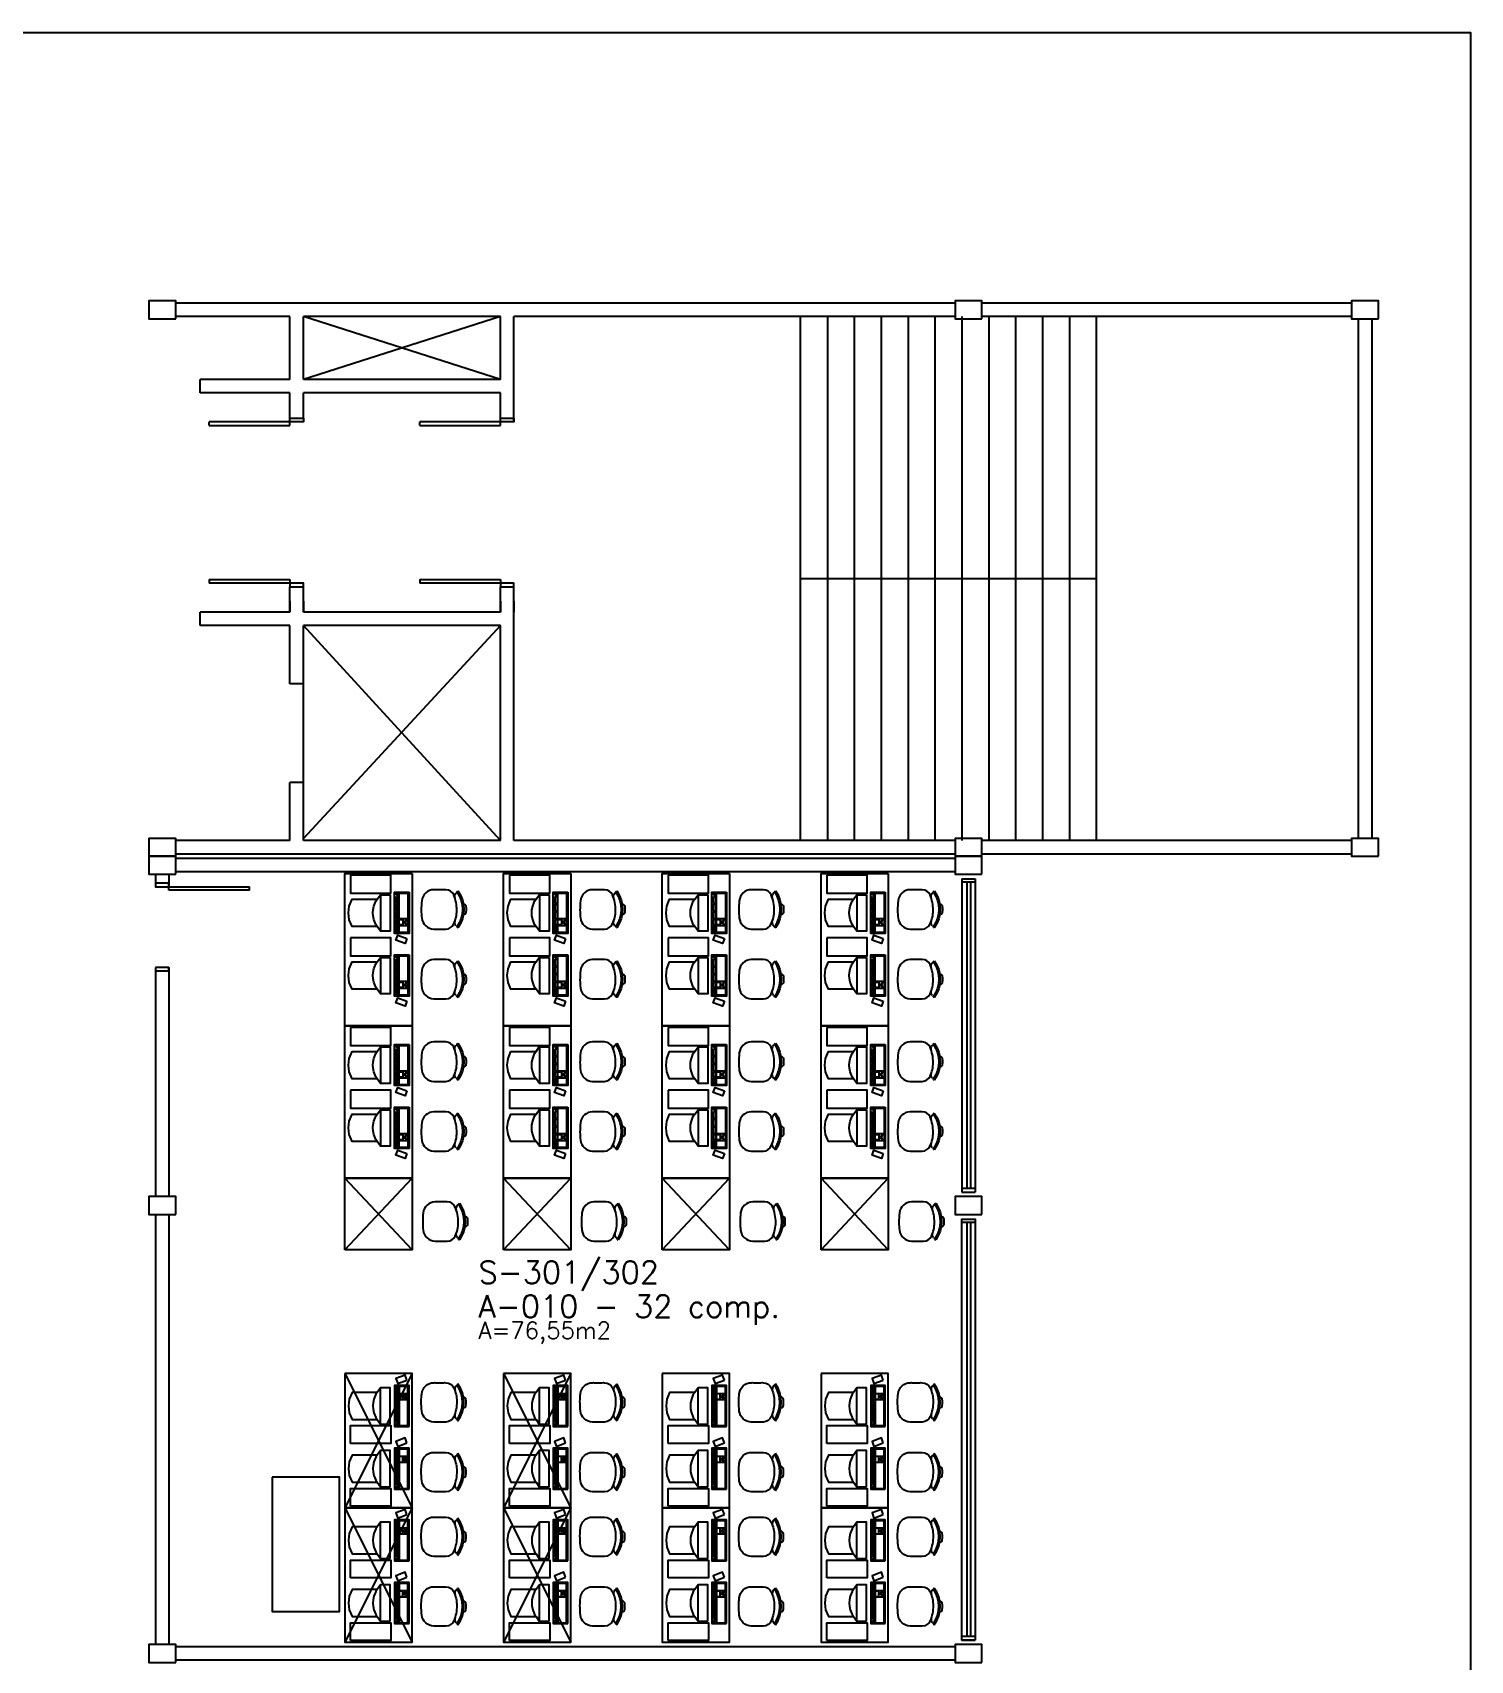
# Model space of a CAD drawing. Header units: millimetres. Extents: x 20431 to 27288, y 6147 to 13165.
# Drawn here: x 22036 to 23641, y 7649 to 9467 of the extents above; entities that cross this region are included whole.
import ezdxf

# ---------------------------------------------------------------- set-up
doc = ezdxf.new("R2010")
doc.units = ezdxf.units.MM
doc.header["$MEASUREMENT"] = 0
for name, color, linetype in [('A-Móveis', 105, 'Continuous'), ('Arqui-Aberturas', 63, 'Continuous'), ('Arqui-DivisóriaGesso', 211, 'Continuous'), ('Arqui-Móveis', 252, 'Continuous'), ('Arqui-Paredes', 3, 'Continuous'), ('Arqui-Pilares', 4, 'Continuous'), ('Arqui-Salas', 31, 'Continuous')]:
    doc.layers.add(name, color=color, linetype=linetype)
doc.styles.add('INDICAÇÃO AMBIENTES', font='romans.shx')

# ---------------------------------------------------------------- blocks, each defined once
blk = doc.blocks.new('22S0000000')
at = {"lineweight": -3}
for p, q in [((-0.199, 0.452), (-0.205, 0.46)), ((-0.182, 0.438), (-0.192, 0.451)), ((0.182, 0.438), (0.192, 0.451)), ((0.199, 0.452), (0.205, 0.46))]:
    blk.add_line(p, q, dxfattribs=at)
blk.add_lwpolyline([(-0.22, 0.213), (-0.22, 0.297, -0.007386), (-0.22, 0.325, -0.283766), (-0.162, 0.413, -0.109248), (-0.01, 0.447, -0.096656), (0.162, 0.413, -0.283766), (0.22, 0.325, -0.007386), (0.22, 0.297), (0.22, 0.213, -0.007546), (0.22, 0.19, -0.371031), (0.097, 0.055, -0.024121), (-0.01, 0.05, -0.029876), (-0.097, 0.055, -0.371031), (-0.22, 0.19, -0.007546)], format="xyb", close=True, dxfattribs=at)
for centre, radius, start, end in [((-0.03, 0.519), 0.03, 93.5833, 179.0689), ((0, -0.209), 0.759, 87.5665, 92.4335), ((0.03, 0.519), 0.03, 0.9311, 86.4167), ((0, 0.168), 0.357, 54.8701, 125.1299), ((-0.195, 0.455), 0.005, 216.8699, 305.9604), ((0, 0.167), 0.343, 55.8574, 124.1426), ((-0.144, 0.491), 0.0663, 234.3405, 285.7396), ((0.142, 0.491), 0.0669, 255.9348, 307.0801), ((0.195, 0.455), 0.005, 234.0396, 323.1301)]:
    blk.add_arc(centre, radius, start, end, dxfattribs=at)
blk = doc.blocks.new('A$C6F8113F1')
at = {"layer": 'A-Móveis'}
for points in [[(5.6, 65.2), (0, 63.2), (3.8, 52.8), (9.4, 54.9)], [(12.4, 66.3), (12.4, 56.4), (20.3, 56.4), (20.3, 66.3)], [(12.4, 55.4), (12.4, 53.5), (20.3, 53.5), (20.3, 55.4)], [(20.9, 66.3), (20.9, 64.2), (22.9, 64.2), (22.9, 62.2), (24.9, 62.2), (24.9, 64.2), (26.9, 64.2), (26.9, 66.3)], [(20.9, 60.5), (20.9, 56.4), (26.9, 56.4), (26.9, 60.5)], [(20.9, 55.6), (20.9, 53.5), (26.9, 53.5), (26.9, 55.6)], [(56.3, 56.4), (56.3, 66.3), (27.6, 66.3), (27.6, 56.4)], [(35.4, 55.6), (27.6, 55.6), (27.6, 53.5), (35.4, 53.5)], [(44, 55.6), (36.2, 55.6), (36.2, 53.5), (44, 53.5)], [(52.6, 53.5), (52.6, 55.6), (44.8, 55.6), (44.8, 53.5)], [(56.3, 55.6), (54.3, 55.6), (54.3, 53.5), (56.3, 53.5)], [(76.3, 2.4), (56.3, 2.4), (56.3, 47.4), (76.3, 47.4)]]:
    blk.add_lwpolyline(points, close=True, dxfattribs=at)
for points in [[(57.3, 67.6), (11.4, 67.6), (11.4, 51.3), (57.3, 51.3), (57.3, 67.6)], [(54.6, 46.6), (14, 46.6), (14, 35.9), (19.1, 32.1), (19.1, 4), (26.7, 0.9), (34.3, 0), (41.9, 0.9), (49.5, 4), (49.5, 32.1), (54.6, 35.8), (54.6, 46.6)], [(54.6, 35.9), (14, 35.9)], [(19.1, 32.1), (21.3, 30.5), (26.8, 28.4), (30.9, 27.5), (34.3, 27.3), (37.8, 27.5), (41.9, 28.4), (47.3, 30.5), (49.5, 32.1)]]:
    blk.add_lwpolyline(points, dxfattribs=at)

msp = doc.modelspace()

# ---------------------------------------------------------------- linework, layer by layer
at = {"linetype": 'Continuous'}
for p, q in [((22558.3, 9079.6), (22338.3, 9149.6)), ((22558.3, 9149.6), (22338.3, 9079.6)), ((22893.3, 8564.6), (22893.3, 9149.6)), ((22923.3, 9149.6), (22923.3, 8564.6)), ((22953.3, 9149.6), (22953.3, 8564.6)), ((22983.3, 9149.6), (22983.3, 8564.6)), ((23013.3, 9149.6), (23013.3, 8564.6)), ((23043.3, 9149.6), (23043.3, 8564.6)), ((23073.3, 9149.6), (23073.3, 8564.6)), ((23103.3, 9149.6), (23103.3, 8564.6)), ((23133.3, 9149.6), (23133.3, 8564.6)), ((23163.3, 9149.6), (23163.3, 8564.6)), ((23193.3, 9149.6), (23193.3, 8564.6)), ((23223.3, 9149.6), (23223.3, 8564.6)), ((22893.3, 8857.1), (23223.3, 8857.1)), ((22558.3, 8804.6), (22338.3, 8567.1)), ((22558.3, 8564.6), (22338.3, 8804.6)), ((22338.3, 8629.6), (22338.3, 8739.6))]:
    msp.add_line(p, q, dxfattribs=at)
at = {"layer": 'Arqui-Aberturas'}
for p, q in [((22323.3, 9032.1), (22233.3, 9032.1)), ((22233.3, 9028.1), (22233.3, 9032.1)), ((22233.3, 9028.1), (22323.3, 9028.1)), ((22323.3, 9028.1), (22323.3, 9032.1)), ((22558.3, 9032.1), (22468.3, 9032.1)), ((22468.3, 9028.1), (22468.3, 9032.1)), ((22468.3, 9028.1), (22558.3, 9028.1)), ((22558.3, 9028.1), (22558.3, 9032.1)), ((22233.3, 8856.1), (22323.3, 8856.1)), ((22233.3, 8856.1), (22233.3, 8852.1)), ((22323.3, 8852.1), (22233.3, 8852.1)), ((22323.3, 8856.1), (22323.3, 8852.1)), ((22468.3, 8856.1), (22558.3, 8856.1)), ((22468.3, 8856.1), (22468.3, 8852.1)), ((22558.3, 8852.1), (22468.3, 8852.1)), ((22558.3, 8856.1), (22558.3, 8852.1)), ((22188.3, 8513.1), (22278.3, 8513.1)), ((22188.3, 8509.1), (22188.3, 8513.1)), ((22278.3, 8509.1), (22188.3, 8509.1)), ((22278.3, 8509.1), (22278.3, 8513.1)), ((23073.3, 8522.1), (23073.3, 8172.1)), ((23088.3, 8518.1), (23073.3, 8518.1)), ((23078.8, 8518.1), (23078.8, 8176.1)), ((23082.8, 8518.1), (23082.8, 8176.1)), ((23088.3, 8522.1), (23088.3, 8172.1)), ((23088.3, 8176.1), (23073.3, 8176.1)), ((23088.3, 8138.1), (23073.3, 8138.1)), ((23078.8, 8138.1), (23078.8, 7676.1)), ((23082.8, 8138.1), (23082.8, 7676.1)), ((23088.3, 7676.1), (23073.3, 7676.1))]:
    msp.add_line(p, q, dxfattribs=at)
for points in [[(22338.3, 9036.1), (22338.3, 9032.1), (22323.3, 9032.1), (22323.3, 9036.1)], [(22573.3, 9036.1), (22573.3, 9032.1), (22558.3, 9032.1), (22558.3, 9036.1)], [(22338.3, 8848.1), (22338.3, 8852.1), (22323.3, 8852.1), (22323.3, 8848.1)], [(22573.3, 8848.1), (22573.3, 8852.1), (22558.3, 8852.1), (22558.3, 8848.1)], [(22173.3, 8517.1), (22173.3, 8513.1), (22188.3, 8513.1), (22188.3, 8517.1)], [(22173.3, 8423.1), (22173.3, 8419.1), (22188.3, 8419.1), (22188.3, 8423.1)], [(23088.3, 7672.1), (23073.3, 7672.1), (23073.3, 8142.1), (23088.3, 8142.1)]]:
    msp.add_lwpolyline(points, close=True, dxfattribs=at)
at = {"layer": 'Arqui-DivisóriaGesso'}
msp.add_lwpolyline([(20778.7, 9466.8), (23641, 9466.8), (23641, 6147.5), (20778.7, 6147.5)], close=True, dxfattribs=at)
at = {"layer": 'Arqui-Móveis'}
for p, q in [((22459.6, 8107.8), (22384.6, 8187.8)), ((22384.6, 8107.8), (22459.6, 8187.8)), ((22636.8, 8107.8), (22561.8, 8187.8)), ((22561.8, 8107.8), (22636.8, 8187.8)), ((22814, 8107.8), (22739, 8187.8)), ((22739, 8107.8), (22814, 8187.8)), ((22991.2, 8107.8), (22916.2, 8187.8)), ((22916.2, 8107.8), (22991.2, 8187.8)), ((22384.6, 7969.5), (22459.6, 7819.5)), ((22459.6, 7969.5), (22384.6, 7819.5)), ((22561.8, 7969.5), (22636.8, 7819.5)), ((22636.8, 7969.5), (22561.8, 7819.5)), ((22384.6, 7819.5), (22459.6, 7669.5)), ((22459.6, 7819.5), (22384.6, 7669.5)), ((22561.8, 7819.5), (22636.8, 7669.5)), ((22636.8, 7819.5), (22561.8, 7669.5))]:
    msp.add_line(p, q, dxfattribs=at)
for points in [[(22459.6, 8527.8), (22459.6, 8357.8), (22384.6, 8357.8), (22384.6, 8527.8), (22459.6, 8527.8)], [(22636.8, 8527.8), (22636.8, 8357.8), (22561.8, 8357.8), (22561.8, 8527.8), (22636.8, 8527.8)], [(22814, 8527.8), (22814, 8357.8), (22739, 8357.8), (22739, 8527.8), (22814, 8527.8)], [(22991.2, 8527.8), (22991.2, 8357.8), (22916.2, 8357.8), (22916.2, 8527.8), (22991.2, 8527.8)], [(22459.6, 8357.8), (22459.6, 8187.8), (22384.6, 8187.8), (22384.6, 8357.8), (22459.6, 8357.8)], [(22636.8, 8357.8), (22636.8, 8187.8), (22561.8, 8187.8), (22561.8, 8357.8), (22636.8, 8357.8)], [(22814, 8357.8), (22814, 8187.8), (22739, 8187.8), (22739, 8357.8), (22814, 8357.8)], [(22991.2, 8357.8), (22991.2, 8187.8), (22916.2, 8187.8), (22916.2, 8357.8), (22991.2, 8357.8)], [(22384.6, 8107.8), (22384.6, 8187.8), (22459.6, 8187.8), (22459.6, 8107.8), (22384.6, 8107.8)], [(22561.8, 8107.8), (22561.8, 8187.8), (22636.8, 8187.8), (22636.8, 8107.8), (22561.8, 8107.8)], [(22739, 8107.8), (22739, 8187.8), (22814, 8187.8), (22814, 8107.8), (22739, 8107.8)], [(22916.2, 8107.8), (22916.2, 8187.8), (22991.2, 8187.8), (22991.2, 8107.8), (22916.2, 8107.8)], [(22384.6, 7969.5), (22384.6, 7819.5), (22459.6, 7819.5), (22459.6, 7969.5), (22384.6, 7969.5)], [(22561.8, 7969.5), (22561.8, 7819.5), (22636.8, 7819.5), (22636.8, 7969.5), (22561.8, 7969.5)], [(22739, 7969.5), (22739, 7819.5), (22814, 7819.5), (22814, 7969.5), (22739, 7969.5)], [(22916.2, 7969.5), (22916.2, 7819.5), (22991.2, 7819.5), (22991.2, 7969.5), (22916.2, 7969.5)], [(22303.6, 7854), (22303.6, 7704), (22378.6, 7704), (22378.6, 7854), (22303.6, 7854)], [(22384.6, 7819.5), (22384.6, 7669.5), (22459.6, 7669.5), (22459.6, 7819.5), (22384.6, 7819.5)], [(22561.8, 7819.5), (22561.8, 7669.5), (22636.8, 7669.5), (22636.8, 7819.5), (22561.8, 7819.5)], [(22739, 7819.5), (22739, 7669.5), (22814, 7669.5), (22814, 7819.5), (22739, 7819.5)], [(22916.2, 7819.5), (22916.2, 7669.5), (22991.2, 7669.5), (22991.2, 7819.5), (22916.2, 7819.5)]]:
    msp.add_lwpolyline(points, dxfattribs=at)
at = {"layer": 'Arqui-Paredes'}
for p, q in [((23065.8, 9164.6), (22195.8, 9164.6)), ((23508.3, 9164.6), (23095.8, 9164.6)), ((22323.3, 9149.6), (22195.8, 9149.6)), ((22323.3, 9079.6), (22323.3, 9149.6)), ((22338.3, 9079.6), (22338.3, 9149.6)), ((22558.3, 9149.6), (22338.3, 9149.6)), ((22558.3, 9079.6), (22558.3, 9149.6)), ((23065.8, 9149.6), (22573.3, 9149.6)), ((22573.3, 9032.1), (22573.3, 9149.6)), ((23508.3, 9149.6), (23095.8, 9149.6)), ((23515.8, 9147.1), (23515.8, 8567.1)), ((23530.8, 9147.1), (23530.8, 8567.1)), ((22223.3, 9064.6), (22223.3, 9079.6)), ((22323.3, 9079.6), (22223.3, 9079.6)), ((22558.3, 9079.6), (22338.3, 9079.6)), ((22323.3, 9064.6), (22223.3, 9064.6)), ((22323.3, 9036.1), (22323.3, 9064.6)), ((22558.3, 9064.6), (22338.3, 9064.6)), ((22338.3, 9036.1), (22338.3, 9064.6)), ((22558.3, 9052.1), (22558.3, 9064.6)), ((22558.3, 9032.1), (22558.3, 9064.6)), ((22573.3, 9052.1), (22573.3, 9064.6)), ((22323.3, 9036.1), (22338.3, 9036.1)), ((22558.3, 9036.1), (22573.3, 9036.1)), ((22323.3, 8848.1), (22338.3, 8848.1)), ((22323.3, 8819.6), (22323.3, 8848.1)), ((22338.3, 8819.6), (22338.3, 8848.1)), ((22558.3, 8848.1), (22573.3, 8848.1)), ((22558.3, 8819.6), (22558.3, 8848.1)), ((22573.3, 8564.6), (22573.3, 8848.1)), ((22323.3, 8819.6), (22223.3, 8819.6)), ((22223.3, 8804.6), (22223.3, 8819.6)), ((22323.3, 8832.1), (22323.3, 8819.6)), ((22338.3, 8832.1), (22338.3, 8819.6)), ((22558.3, 8819.6), (22338.3, 8819.6)), ((22558.3, 8832.1), (22558.3, 8819.6)), ((22573.3, 8832.1), (22573.3, 8819.6)), ((22323.3, 8804.6), (22223.3, 8804.6)), ((22323.3, 8739.6), (22323.3, 8804.6)), ((22558.3, 8804.6), (22338.3, 8804.6)), ((22338.3, 8739.6), (22338.3, 8804.6)), ((22558.3, 8564.6), (22558.3, 8804.6)), ((22338.3, 8739.6), (22323.3, 8739.6)), ((22323.3, 8564.6), (22323.3, 8629.6)), ((22338.3, 8629.6), (22323.3, 8629.6)), ((22338.3, 8564.6), (22338.3, 8629.6)), ((22323.3, 8564.6), (22195.8, 8564.6)), ((22558.3, 8564.6), (22338.3, 8564.6)), ((23065.8, 8564.6), (22573.3, 8564.6)), ((23508.3, 8564.6), (23095.8, 8564.6)), ((23065.8, 8549.6), (22195.8, 8549.6)), ((23065.8, 8544.6), (22195.8, 8544.6)), ((23508.3, 8549.6), (23095.8, 8549.6)), ((22173.3, 8527.1), (22173.3, 8513.1)), ((22188.3, 8527.1), (22188.3, 8513.1)), ((23065.8, 8529.6), (22195.8, 8529.6)), ((22173.3, 8519.1), (22173.3, 8517.1)), ((22188.3, 8517.1), (22173.3, 8517.1)), ((22188.3, 8519.1), (22188.3, 8517.1)), ((23073.3, 8522.1), (23088.3, 8522.1)), ((23073.3, 8522.1), (23088.3, 8522.1)), ((22173.3, 8423.1), (22173.3, 8167.1)), ((22188.3, 8423.1), (22188.3, 8167.1)), ((23073.3, 8172.1), (23088.3, 8172.1)), ((23073.3, 8172.1), (23088.3, 8172.1)), ((22173.3, 8147.1), (22173.3, 7667.1)), ((22188.3, 8147.1), (22188.3, 7667.1)), ((23073.3, 8142.1), (23088.3, 8142.1)), ((23073.3, 8142.1), (23088.3, 8142.1)), ((23073.3, 7672.1), (23088.3, 7672.1)), ((23065.8, 7664.6), (22195.8, 7664.6)), ((23065.8, 7649.6), (22195.8, 7649.6))]:
    msp.add_line(p, q, dxfattribs=at)
msp.add_lwpolyline([(23088.3, 7672.1), (23073.3, 7672.1)], dxfattribs=at)
at = {"layer": 'Arqui-Pilares'}
for points in [[(22195.8, 9147.1), (22195.8, 9167.1), (22165.8, 9167.1), (22165.8, 9147.1)], [(23095.8, 9147.1), (23095.8, 9167.1), (23065.8, 9167.1), (23065.8, 9147.1)], [(23538.3, 9147.1), (23538.3, 9167.1), (23508.3, 9167.1), (23508.3, 9147.1)], [(22195.8, 8547.1), (22195.8, 8567.1), (22165.8, 8567.1), (22165.8, 8547.1)], [(23095.8, 8547.1), (23095.8, 8567.1), (23065.8, 8567.1), (23065.8, 8547.1)], [(23538.3, 8547.1), (23538.3, 8567.1), (23508.3, 8567.1), (23508.3, 8547.1)], [(22195.8, 8527.1), (22195.8, 8547.1), (22165.8, 8547.1), (22165.8, 8527.1)], [(23095.8, 8527.1), (23095.8, 8547.1), (23065.8, 8547.1), (23065.8, 8527.1)], [(22195.8, 8147.1), (22195.8, 8167.1), (22165.8, 8167.1), (22165.8, 8147.1)], [(23095.8, 8147.1), (23095.8, 8167.1), (23065.8, 8167.1), (23065.8, 8147.1)], [(22195.8, 7647.1), (22195.8, 7667.1), (22165.8, 7667.1), (22165.8, 7647.1)], [(23095.8, 7647.1), (23095.8, 7667.1), (23065.8, 7667.1), (23065.8, 7647.1)]]:
    msp.add_lwpolyline(points, close=True, dxfattribs=at)

# ---------------------------------------------------------------- block references
at = {"layer": 'A-Móveis', "yscale": 100, "zscale": 100, "rotation": 270}
for p, xscale in [((22464.9, 8487.8), -100), ((22642.1, 8487.8), -100), ((22819.3, 8487.8), -100), ((22996.6, 8487.8), -100), ((22464.9, 8409.9), -100), ((22642.1, 8409.9), -100), ((22819.3, 8409.9), -100), ((22996.6, 8409.9), -100), ((22464.9, 8317.8), -100), ((22642.1, 8317.8), -100), ((22819.3, 8317.8), -100), ((22996.6, 8317.8), -100), ((22464.9, 8239.9), -100), ((22642.1, 8239.9), -100), ((22819.3, 8239.9), -100), ((22996.6, 8239.9), -100), ((22466.5, 8139.3), -100), ((22643.7, 8139.3), -100), ((22820.9, 8139.3), -100), ((22998.1, 8139.3), -100), ((22464.9, 7937.4), 100), ((22642.1, 7937.4), 100), ((22819.3, 7937.4), 100), ((22996.6, 7937.4), 100), ((22464.9, 7859.6), 100), ((22642.1, 7859.6), 100), ((22819.3, 7859.6), 100), ((22996.6, 7859.6), 100), ((22464.9, 7787.4), 100), ((22642.1, 7787.4), 100), ((22819.3, 7787.4), 100), ((22996.6, 7787.4), 100), ((22464.9, 7709.6), 100), ((22642.1, 7709.6), 100), ((22819.3, 7709.6), 100), ((22996.6, 7709.6), 100)]:
    msp.add_blockref('22S0000000', p, dxfattribs=dict(at, xscale=xscale))
at = {"layer": 'Arqui-Móveis', "xscale": -1, "rotation": 270}
for p in [(22388.7, 8449.6), (22565.9, 8449.6), (22743.1, 8449.6), (22920.3, 8449.6), (22388.7, 8379.6), (22565.9, 8379.6), (22743.1, 8379.6), (22920.3, 8379.6), (22388.7, 8279.6), (22565.9, 8279.6), (22743.1, 8279.6), (22920.3, 8279.6), (22388.7, 8209.6), (22565.9, 8209.6), (22743.1, 8209.6), (22920.3, 8209.6)]:
    msp.add_blockref('A$C6F8113F1', p, dxfattribs=at)
at = {"layer": 'Arqui-Móveis', "rotation": 270}
for p in [(22388.7, 7967.7), (22565.9, 7967.7), (22743.1, 7967.7), (22920.3, 7967.7), (22388.7, 7897.7), (22565.9, 7897.7), (22743.1, 7897.7), (22920.3, 7897.7), (22388.7, 7817.7), (22565.9, 7817.7), (22743.1, 7817.7), (22920.3, 7817.7), (22388.7, 7747.7), (22565.9, 7747.7), (22743.1, 7747.7), (22920.3, 7747.7)]:
    msp.add_blockref('A$C6F8113F1', p, dxfattribs=at)

# ---------------------------------------------------------------- texts
at = {"layer": 'Arqui-Salas', "color": 2, "linetype": 'Continuous', "style": 'INDICAÇÃO AMBIENTES'}
msp.add_text('S-301/302', height=25, dxfattribs=at).set_placement((22533.9, 8070.2))
at = {"layer": 'Arqui-Salas', "linetype": 'Continuous', "style": 'INDICAÇÃO AMBIENTES'}
for s, height, p in [('A-010 - 32 comp.', 25, (22533.9, 8032.2)), ('A=76,55m2', 18.75, (22533.9, 8008.4))]:
    msp.add_text(s, height=height, dxfattribs=at).set_placement(p)

doc.saveas('drawing.dxf')
